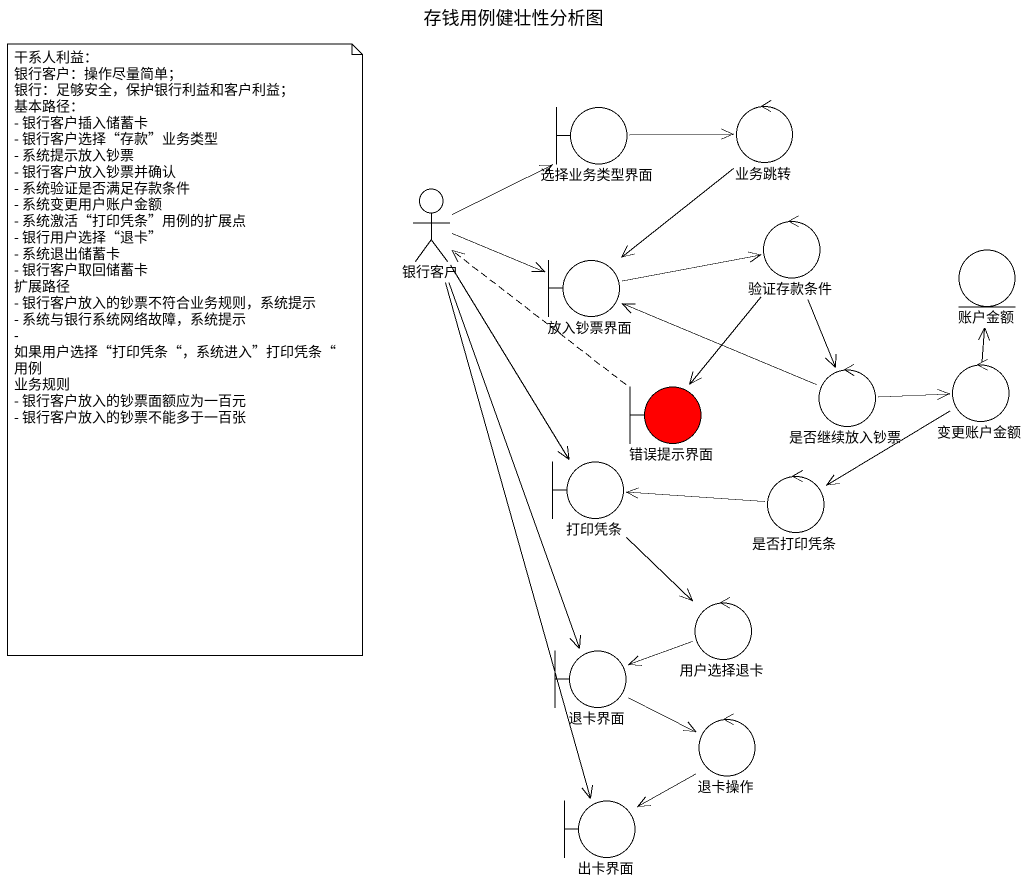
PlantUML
@startuml
title 存钱用例健壮性分析图
boundary 选择业务类型界面
control 业务跳转
actor 银行客户
control 验证存款条件
boundary 放入钞票界面
entity 账户金额
boundary 错误提示界面 #FF0000
control 是否继续放入钞票
control 变更账户金额
boundary 打印凭条
control 是否打印凭条
control 用户选择退卡
boundary 退卡界面
control 退卡操作
boundary 出卡界面
选择业务类型界面 -right-> 业务跳转
业务跳转 --> 放入钞票界面
银行客户 -up-> 选择业务类型界面
银行客户 -right-> 放入钞票界面
银行客户 --> 打印凭条
银行客户 --> 退卡界面
银行客户 --> 出卡界面
验证存款条件 --> 错误提示界面
验证存款条件 --> 是否继续放入钞票
放入钞票界面 -right-> 验证存款条件
错误提示界面 .up.> 银行客户
是否继续放入钞票 -left-> 放入钞票界面
是否继续放入钞票 -right-> 变更账户金额
变更账户金额 -up-> 账户金额
变更账户金额 --> 是否打印凭条
打印凭条 --> 用户选择退卡
是否打印凭条 -left-> 打印凭条
用户选择退卡 -left-> 退卡界面
退卡界面 -right-> 退卡操作
退卡操作 --> 出卡界面
note as N1
  干系人利益：
  银行客户：操作尽量简单；
  银行：足够安全，保护银行利益和客户利益；
  基本路径：
  - 银行客户插入储蓄卡
  - 银行客户选择“存款”业务类型
  - 系统提示放入钞票
  - 银行客户放入钞票并确认
  - 系统验证是否满足存款条件
  - 系统变更用户账户金额
  - 系统激活“打印凭条”用例的扩展点
  - 银行用户选择“退卡”
  - 系统退出储蓄卡
  - 银行客户取回储蓄卡
  扩展路径
  - 银行客户放入的钞票不符合业务规则，系统提示
  - 系统与银行系统网络故障，系统提示
  - 如果用户选择“打印凭条“，系统进入”打印凭条“用例
  业务规则
  - 银行客户放入的钞票面额应为一百元
  - 银行客户放入的钞票不能多于一百张
end note
@enduml
